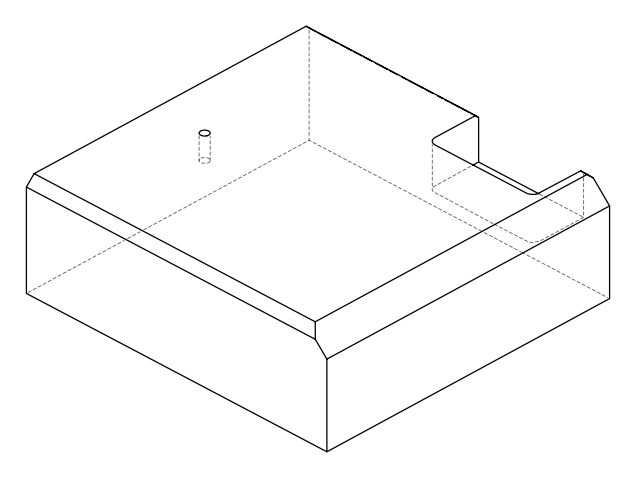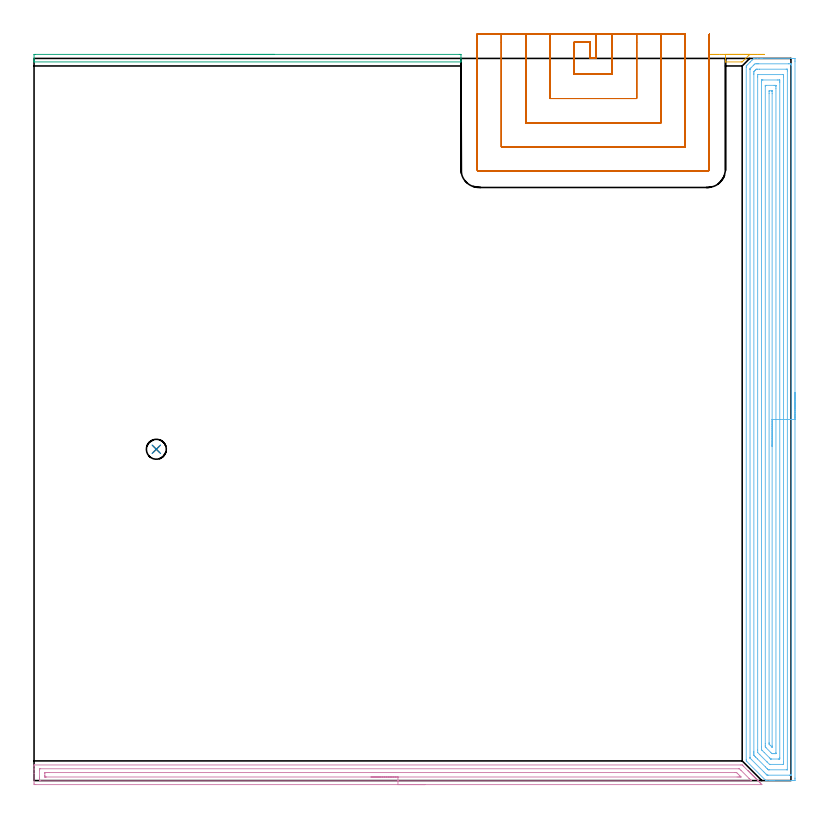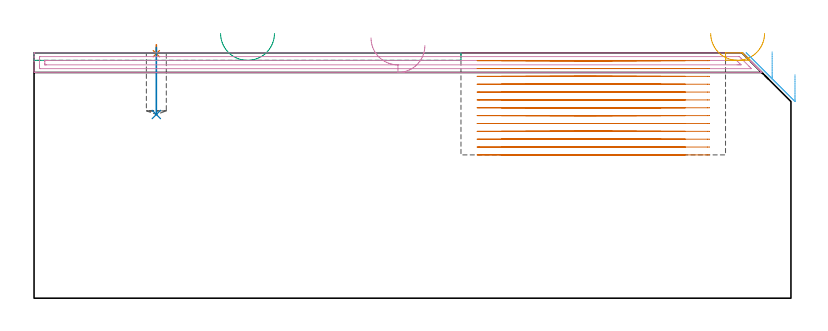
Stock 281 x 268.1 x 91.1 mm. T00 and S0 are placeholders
(PLAN: 7 operations, 3 tool changes, 50.4 min)
(1 SPOT_DRILL | STEP1POCKET | NXT0321_9005460120000 | 0.03 min | 0 mm3)
(2 DRILL_BLIND_HOLE_INTO_CENTER | STEP1POCKET | NXT0301_045 | 0.1 min | 942 mm3)
(3 AREA_MILL | FG_CHAMFER_SURFACE | UGT0205_001 | 1.43 min | 631 mm3)
(4 AREA_MILL_1 | FG_CHAMFER_SURFACE_1 | UGT0205_001 | 6.6 min | 7325 mm3)
(5 AREA_MILL_2 | FG_CHAMFER_SURFACE_2 | UGT0205_001 | 0.22 min | 48 mm3)
(6 AREA_MILL_3 | FG_CHAMFER_SURFACE_3 | UGT0205_001 | 15.18 min | 43656 mm3)
(7 MILL_SLOT | SLOT_PARTIAL_RECTANGULAR | NXT0201_011 | Follow Part, ap 3, ae 75% | 26.86 min | 177548 mm3)
(TOOL NXT0321_9005460120000 | NC Spot Drill, 142deg, 12mm, Carbide, Uncoated | D12 PA142 FL30 Z2)
(TOOL NXT0301_045 | Carbide Drill 7.4mm [860.1-0740-022A1-MM 2214] | D7.4 PA140 FL41 Z2)
(TOOL UGT0205_001 | Chamfer Mill 20 x 3 x 45 deg. | D20 FL50 Z2)
(TOOL NXT0201_011 | ENDMILL 12mm [2P460-1200-NA 1630] | D12 FL38 Z6)
(OP 1 SPOT_DRILL)
G17 G21 G94 G90
T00 M6
G54
G17 G0 G90 X45.4 Y123. S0 M3
G43 Z101.1 H0
G94 G81 G98 Z90.781 F250. R94.1
G80
M5
M2
(OP 2 DRILL_BLIND_HOLE_INTO_CENTER)
G17 G21 G94 G90
T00 M6
G54
G17 G0 G90 X45.4 Y123. S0 M3
G43 Z101.1 H1
G94 G81 G98 Z68.2 F250. R93.1
G80
M5
M2
(OP 3 AREA_MILL)
G17 G21 G94 G90
T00 M6
G54
G17 G0 G90 X69.25 Y269.6 S1061 M3
G43 Z101.1 H0
Z98.3
G94 G1 X69.288 Z97.428 F250.
X69.402 Z96.564
X69.591 Z95.712
X69.853 Z94.88
X70.187 Z94.074
X70.59 Z93.3
X71.059 Z92.564
X71.59 Z91.872
X72.179 Z91.229
X72.822 Z90.64
X73.514 Z90.108
X74.25 Z89.64
X75.024 Z89.237
X75.83 Z88.903
X76.662 Z88.641
X77.514 Z88.452
X78.378 Z88.338
X79.25 Z88.3
X157.88
X158.068 Y269.598 Z88.302
X158.498 Y269.591 Z88.305
X158.5 Y269.43 Z88.467
Y268.2 Z89.695
Y267.512 Z90.388
Y267.199 Z90.7
X158.493 Y266.827 Z91.065
X158.49 Y266.803 Z91.088
X158.326 Y266.8 Z91.1
X0.174
X0.01 Y266.803 Z91.088
X0.007 Y266.827 Z91.065
X0. Y267.2 Z90.7
Y267.511 Z90.388
Y268.2 Z89.695
Y269.43 Z88.467
X0.002 Y269.591 Z88.305
X0.433 Y269.6 Z88.3
X79.25
X80.122 Z88.338
X80.987 Z88.452
X81.838 Z88.641
X82.67 Z88.903
X83.476 Z89.237
X84.25 Z89.64
X84.986 Z90.108
X85.678 Z90.64
X86.321 Z91.229
X86.91 Z91.872
X87.442 Z92.564
X87.91 Z93.3
X88.313 Z94.074
X88.647 Z94.88
X88.909 Z95.712
X89.098 Z96.564
X89.212 Z97.428
X89.25 Z98.3
G0 Z101.1
M5
M2
(OP 4 AREA_MILL_1)
G17 G21 G94 G90
T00 M6
G54
G17 G0 G90 X145.1 Y-1.5 S1061 M3
G43 Z101.1 H0
Z93.8
G94 G1 X145.062 Z92.928 F250.
X144.948 Z92.064
X144.759 Z91.212
X144.497 Z90.38
X144.163 Z89.574
X143.76 Z88.8
X143.292 Z88.064
X142.76 Z87.372
X142.171 Z86.729
X141.528 Z86.14
X140.836 Z85.609
X140.1 Z85.14
X139.326 Z84.737
X138.52 Z84.403
X137.688 Z84.141
X136.836 Z83.952
X135.972 Z83.838
X135.1 Z83.8
X0.621 Y-1.499 Z83.801
X0.081 Y-1.494 Z83.804
X0.008 Y-1.492 Z83.806
X0. Y-0.958 Z84.339
Y2.594 Z87.889
Y4.024 Z89.32
Y4.37 Z89.665
Y5.378 Z90.677
X0.008 Y5.763 Z91.055
X0.01 Y5.797 Z91.088
X0.174 Y5.8 Z91.1
X262.431
X262.895 Y5.799 Z91.086
X262.982 Y5.719 Z91.016
X262.999 Y5.702 Z91.
X263.324 Y5.377 Z90.675
X263.444 Y5.258 Z90.554
X264.924 Y3.778 Z89.074
X265.03 Y3.671 Z88.97
X265.111 Y3.589 Z88.888
X265.22 Y3.482 Z88.778
X265.324 Y3.376 Z88.676
X265.409 Y3.291 Z88.591
X265.516 Y3.186 Z88.482
X265.618 Y3.082 Z88.382
X265.707 Y2.993 Z88.293
X265.812 Y2.89 Z88.186
X265.912 Y2.788 Z88.088
X266.005 Y2.695 Z87.995
X266.108 Y2.594 Z87.89
X266.206 Y2.494 Z87.793
X266.303 Y2.397 Z87.697
X266.404 Y2.298 Z87.594
X266.5 Y2.2 Z87.499
X266.601 Y2.1 Z87.399
X266.7 Y2.002 Z87.298
X266.795 Y1.906 Z87.205
X266.898 Y1.802 Z87.101
X266.996 Y1.706 Z87.002
X267.089 Y1.611 Z86.911
X267.196 Y1.504 Z86.803
X267.292 Y1.41 Z86.706
X267.383 Y1.317 Z86.617
X267.494 Y1.206 Z86.505
X267.588 Y1.114 Z86.41
X267.677 Y1.023 Z86.323
X267.792 Y0.908 Z86.208
X267.884 Y0.818 Z86.114
X267.971 Y0.729 Z86.028
X268.09 Y0.61 Z85.91
X268.18 Y0.522 Z85.818
X268.265 Y0.435 Z85.734
X268.388 Y0.313 Z85.612
X268.476 Y0.226 Z85.522
X268.56 Y0.141 Z85.44
X268.686 Y0.015 Z85.314
X268.772 Y-0.07 Z85.226
X268.854 Y-0.153 Z85.146
X268.983 Y-0.283 Z85.016
X269.068 Y-0.366 Z84.93
X269.148 Y-0.448 Z84.852
X269.281 Y-0.581 Z84.718
X269.364 Y-0.662 Z84.634
X269.442 Y-0.742 Z84.557
X269.579 Y-0.879 Z84.42
X269.66 Y-0.958 Z84.338
X269.888 Y-1.188 Z84.112
X270.102 Y-1.402 Z83.897
X270.175 Y-1.478 Z83.821
X270.183 Y-1.495 Z83.804
X270.175 Y-1.499 Z83.799
X135.1 Y-1.5 Z83.8
Y-0.086 Z85.214
X2.408 Y-0.085 Z85.215
X2.01 Y-0.07 Z85.23
X2.002 Y0.334 Z85.634
X2. Y0.818 Z86.118
Y1.223 Z86.523
X2.002 Y3.886 Z89.186
X2.01 Y4.37 Z89.67
X2.392 Y4.385 Z89.685
X2.408 Y4.386 Z89.686
X261.537 Y4.385 Z89.685
X261.868 Y4.37 Z89.67
X262.431 Y3.818 Z89.118
X265.432 Y0.818 Z86.118
X266.005 Y0.243 Z85.543
X266.308 Y-0.07 Z85.23
X266.02 Y-0.085 Z85.215
X266.005
X135.1 Y-0.086 Z85.214
Y1.328 Z86.628
X4.575 Y1.329 Z86.629
X4.195 Y1.33 Z86.63
X4.069 Y1.333 Z86.633
X4.025 Y1.335 Z86.635
X4.01 Y1.341 Z86.641
X4.007 Y1.383 Z86.683
X4.003 Y1.512 Z86.812
X4.001 Y1.706 Z87.006
X4. Y1.9 Z87.2
X4.002 Y2.594 Z87.894
X4.004 Y2.783 Z88.083
X4.015 Y2.965 Z88.265
X4.195 Y2.967 Z88.267
X4.71 Y2.97 Z88.27
X5.089 Y2.971 Z88.271
X5.602 Y2.972 Z88.272
X260.264 Y2.971 Z88.271
X260.644 Y2.969 Z88.269
X260.77 Y2.967 Z88.267
X260.812 Y2.965 Z88.265
X260.848 Y2.94 Z88.24
X260.921 Y2.872 Z88.172
X261.205 Y2.594 Z87.894
X261.537 Y2.263 Z87.563
X262.093 Y1.706 Z87.006
X262.431 Y1.363 Z86.663
X262.449 Y1.335 Z86.635
X262.431 Y1.334 Z86.634
X261.916 Y1.33 Z86.63
X261.537 Y1.329 Z86.629
X261.024
X135.1 Y1.328 Z86.628
X134.228 Z86.667
X133.364 Z86.78
X132.512 Z86.969
X131.68 Z87.232
X130.874 Z87.565
X130.1 Z87.968
X129.364 Z88.437
X128.672 Z88.968
X128.029 Z89.557
X127.44 Z90.201
X126.908 Z90.893
X126.44 Z91.628
X126.037 Z92.402
X125.703 Z93.208
X125.441 Z94.04
X125.252 Z94.892
X125.138 Z95.757
X125.1 Z96.628
G0 Z101.1
M5
M2
(OP 5 AREA_MILL_2)
G17 G21 G94 G90
T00 M6
G54
G17 G0 G90 X251.2 Y269.6 S1061 M3
G43 Z101.1 H0
Z98.3
G94 G1 X251.238 Z97.429 F250.
X251.352 Z96.564
X251.541 Z95.712
X251.803 Z94.88
X252.137 Z94.074
X252.54 Z93.3
X253.009 Z92.564
X253.54 Z91.872
X254.129 Z91.229
X254.772 Z90.64
X255.464 Z90.109
X256.2 Z89.64
X256.974 Z89.237
X257.78 Z88.903
X258.612 Z88.641
X259.464 Z88.452
X260.329 Z88.338
X261.2 Z88.3
X265.529 Y269.599
X265.682 Y269.592 Z88.304
X265.625 Y269.529 Z88.368
X265.482 Y269.382 Z88.517
X265.188 Y269.088 Z88.812
X263.413 Y267.313 Z90.587
X263.014 Y266.914 Z90.983
X262.903 Y266.805 Z91.091
X262.529 Y266.8 Z91.1
X256.771
X256.71 Y266.805 Z91.093
X256.7 Y266.964 Z90.934
X256.701 Y269.592 Z88.306
X256.771 Y269.6 Z88.3
X261.2
X262.072 Z88.338
X262.937 Z88.452
X263.788 Z88.641
X264.62 Z88.903
X265.426 Z89.237
X266.2 Z89.64
X266.936 Z90.108
X267.628 Z90.64
X268.271 Z91.229
X268.861 Z91.872
X269.392 Z92.564
X269.86 Z93.3
X270.263 Z94.074
X270.597 Z94.88
X270.859 Z95.712
X271.048 Z96.563
X271.162 Z97.428
X271.2 Z98.3
G0 Z101.1
M5
M2
(OP 6 AREA_MILL_3)
G17 G21 G94 G90
T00 M6
G54
G17 G0 G90 X282.5 Y144.05 S1061 M3
G43 Z101.1 H0
Z83.
G94 G1 Y144.012 Z82.128 F250.
Y143.898 Z81.264
Y143.709 Z80.412
Y143.447 Z79.58
Y143.113 Z78.774
Y142.71 Z78.
Y142.242 Z77.264
Y141.71 Z76.572
Y141.121 Z75.929
Y140.478 Z75.34
Y139.786 Z74.808
Y139.05 Z74.34
Y138.276 Z73.937
Y137.47 Z73.603
Y136.638 Z73.341
Y135.786 Z73.152
Y134.922 Z73.038
Y134.05 Z73.
Y0.914
X282.499 Y0.607 Z73.001
X282.493 Y0.028 Z73.004
X282.492 Y0.007 Z73.006
X281.915 Y0.003 Z73.583
X281.308 Y0. Z74.189
X274.787 Z80.707
X274.217 Z81.28
X273.896 Z81.601
X273.326 Z82.17
X273.004 Z82.49
X271.989 Z83.511
X271.697 Y0.01 Z83.801
X271.668 Y0.036 Z83.83
X271.538 Y0.161 Z83.96
X271.506 Y0.193 Z83.993
X264.575 Y7.125 Z90.924
X264.461 Y7.24 Z91.038
X264.407 Y7.299 Z91.092
X264.4 Y7.748 Z91.1
Y264.815
X264.407 Y265.3 Z91.093
X264.43 Y265.33 Z91.07
X264.807 Y265.707 Z90.692
X264.985 Y265.887 Z90.512
X265.7 Y266.6 Z89.8
X265.876 Y266.778 Z89.621
X266.592 Y267.493 Z88.907
X266.767 Y267.669 Z88.73
X267.136 Y268.036 Z88.364
X267.188 Y268.088 Z88.31
X267.203 Y268.097 Z88.296
X267.213 Y268.1 Z88.287
X268.549 Z86.945
X269.762 Z85.735
X270.331 Z85.163
X281.309 Z74.189
X281.915 Y268.097 Z73.583
X282.492 Y268.093 Z73.006
X282.493 Y268.072 Z73.004
X282.498 Y267.493 Z73.002
X282.5 Y266.906 Z73.
Y134.05
X281.086 Z74.414
Y2.268
X281.084 Y2.144 Z74.416
X281.081 Y2.061 Z74.419
X281.078 Y2.008 Z74.422
X281.071 Y2.007 Z74.429
X281.024 Y2.004 Z74.476
X280.524 Y2. Z74.976
X272.505 Z82.995
X272.309 Y2.003 Z83.191
X272.212 Y2.006 Z83.288
X272.164 Y2.01 Z83.336
X272.113 Y2.047 Z83.387
X271.76 Y2.393 Z83.74
X271.222 Y2.927 Z84.278
X270.864 Y3.285 Z84.636
X266.402 Y7.748 Z89.098
X265.876 Y8.276 Z89.624
X265.834 Y8.324 Z89.666
X265.826 Y8.335 Z89.674
X265.821 Y8.372 Z89.679
X265.817 Y8.454 Z89.683
X265.815 Y8.578 Z89.685
X265.814 Y8.641 Z89.686
Y263.984
X265.815 Y264.047 Z89.685
X265.818 Y264.171 Z89.682
X265.821 Y264.25 Z89.679
X265.837 Y264.275 Z89.663
X265.876 Y264.32 Z89.624
X266.121 Y264.57 Z89.379
X267.012 Y265.462 Z88.488
X267.259 Y265.707 Z88.241
X267.462 Y265.904 Z88.038
X267.658 Y266.09 Z87.842
X268.16 Y266.098 Z87.34
X268.549 Y266.099 Z86.951
X269.049 Y266.1 Z86.451
X280.133 Z75.367
X280.633 Y266.099 Z74.867
X281.024 Y266.092 Z74.476
X281.073 Y266.09 Z74.427
X281.081 Y265.894 Z74.419
X281.084 Y265.77 Z74.416
X281.085 Y265.707 Z74.415
X281.086 Y265.645 Z74.414
Y134.05
X279.672 Z75.828
X279.671 Y4.178 Z75.829
X279.67 Y4.07 Z75.83
X279.667 Y4.018 Z75.833
X279.666 Y4.012 Z75.834
X279.647 Y4.008 Z75.853
X279.596 Y4.004 Z75.904
X279.419 Y4. Z76.081
X273.004 Z82.496
X272.827 Y4.002 Z82.673
X272.709 Y4.005 Z82.791
X272.616 Y4.01 Z82.884
X272.571 Y4.04 Z82.929
X272.425 Y4.178 Z83.075
X272.113 Y4.486 Z83.387
X271.529 Y5.07 Z83.971
X268.549 Y8.05 Z86.951
X267.959 Y8.641 Z87.541
X267.658 Y8.945 Z87.842
X267.367 Y9.245 Z88.133
X267.235 Y9.395 Z88.265
X267.234 Y9.533 Z88.266
X267.23 Y9.963 Z88.27
X267.229 Y10.426 Z88.271
Y10.857
Y262.137
X267.231 Y262.565 Z88.269
X267.236 Y263.03 Z88.264
X267.246 Y263.235 Z88.254
X267.348 Y263.341 Z88.152
X267.658 Y263.658 Z87.842
X267.79 Y263.79 Z87.71
X267.923 Y263.922 Z87.577
X268.05 Y264.042 Z87.45
X268.095 Y264.084 Z87.405
X268.195 Y264.09 Z87.305
X268.374 Y264.098 Z87.126
X268.549 Y264.099 Z86.951
X269.263 Y264.1 Z86.237
X279.242 Z76.258
X279.419 Y264.098 Z76.081
X279.537 Y264.095 Z75.963
X279.631 Y264.09 Z75.869
X279.665 Y264.082 Z75.835
X279.666 Y264.065 Z75.834
X279.669 Y263.922 Z75.831
X279.671 Y263.492 Z75.829
X279.672 Y134.05 Z75.828
X278.257 Z77.243
Y6.856
X278.253 Y6.061 Z77.247
X278.251 Y6.013 Z77.249
X278.206 Y6.008 Z77.294
X278.1 Y6.003 Z77.4
X277.887 Y6.001 Z77.613
X273.432 Y6. Z82.068
X273.218 Y6.002 Z82.282
X273.111 Y6.006 Z82.389
X273.06 Y6.01 Z82.44
X273.004 Y6.056 Z82.496
X272.193 Y6.856 Z83.307
X272.113 Y6.935 Z83.387
X269.44 Y9.61 Z86.06
X268.65 Y10.426 Z86.85
X268.643 Y11.224 Z86.857
Y11.318
Y261.244
X268.647 Y262.039 Z86.853
X268.649 Y262.087 Z86.851
X268.694 Y262.092 Z86.806
X268.8 Y262.097 Z86.7
X269.013 Y262.099 Z86.487
X277.903 Z77.597
X278.106 Y262.097 Z77.394
X278.207 Y262.093 Z77.293
X278.25 Y262.09 Z77.25
X278.252 Y262.054 Z77.248
X278.257 Y261.338 Z77.243
Y261.244
Y134.05
X276.843 Z78.657
Y8.641
X276.842 Y8.367 Z78.658
X276.838 Y8.091 Z78.662
X276.836 Y8.02 Z78.664
X276.807 Y8.01 Z78.693
X276.728 Y8.006 Z78.772
X276.569 Y8.002 Z78.931
X276.317 Y8. Z79.183
X273.644 Z81.856
X273.564 Y8.002 Z81.936
X273.525 Y8.006 Z81.975
X273.507 Y8.01 Z81.993
X273.447 Y8.063 Z82.053
X273.152 Y8.349 Z82.348
X273.004 Y8.494 Z82.496
X271.072 Y10.426 Z84.428
X270.331 Y11.171 Z85.169
X270.189 Y11.318 Z85.311
X270.064 Y11.461 Z85.436
X270.061 Y11.589 Z85.439
X270.058 Y12.211 Z85.442
X270.057 Y12.486 Z85.443
Y259.459
X270.058 Y259.733 Z85.442
X270.062 Y260.009 Z85.438
X270.064 Y260.08 Z85.436
X270.093 Y260.09 Z85.407
X270.172 Y260.094 Z85.328
X270.331 Y260.098 Z85.169
X270.583 Y260.1 Z84.917
X275.929 Z79.571
X276.569 Y260.098 Z78.931
X276.825 Y260.095 Z78.675
X276.837 Y260.085 Z78.663
X276.839 Y260.08 Z78.661
X276.842 Y259.459 Z78.658
X276.843 Y259.184 Z78.657
Y134.05
X275.429 Z80.071
X275.428 Y10.426 Z80.072
X275.426 Y10.104 Z80.074
X275.424 Y10.025 Z80.076
X275.423 Y10.013 Z80.077
X275.404 Y10.009 Z80.096
X275.353 Y10.004 Z80.147
X275.211 Y10.001 Z80.289
X274.787 Y10. Z80.713
X274.32 Z81.18
X274.108 Y10.003 Z81.392
X274.002 Y10.007 Z81.498
X273.951 Y10.01 Z81.549
X273.896 Y10.061 Z81.604
X273.523 Y10.426 Z81.977
X271.738 Y12.211 Z83.762
X271.612 Y12.341 Z83.888
X271.514 Y12.445 Z83.986
X271.478 Y12.497 Z84.022
X271.477 Y12.533 Z84.023
X271.472 Y12.853 Z84.028
Y13.104
X271.471 Y13.747 Z84.029
X271.472 Y257.674 Z84.028
X271.474 Y257.996 Z84.026
X271.476 Y258.075 Z84.024
X271.477 Y258.087 Z84.023
X271.496 Y258.091 Z84.004
X271.547 Y258.096 Z83.953
X271.689 Y258.099 Z83.811
X274.787 Y258.1 Z80.713
X275.255 Y258.098 Z80.245
X275.394 Y258.091 Z80.106
X275.422 Y258.089 Z80.078
X275.424 Y258.04 Z80.076
X275.427 Y257.925 Z80.073
X275.428 Y257.674 Z80.072
X275.429 Y257.031 Z80.071
Y134.05
X274.015 Z81.485
X274.014 Y12.865 Z81.486
X274.011 Y12.626 Z81.489
X274.008 Y12.468 Z81.492
X274.001 Y12.406 Z81.499
X273.984 Y12.422 Z81.516
X273.896 Y12.506 Z81.604
X273.294 Y13.104 Z82.206
X273.004 Y13.396 Z82.496
X272.932 Y13.473 Z82.568
X272.898 Y13.51 Z82.602
X272.892 Y13.639 Z82.608
X272.887 Y13.877 Z82.613
X272.886 Y13.996 Z82.614
Y255.115
X272.89 Y255.889 Z82.61
X272.892 Y256.002 Z82.608
X272.905 Y256.09 Z82.595
X273.004 Y256.092 Z82.496
X273.687 Y256.098 Z81.813
X273.896 Y256.094 Z81.604
X273.965 Y256.09 Z81.535
X274.008 Y256.079 Z81.492
X274.011 Y256.008 Z81.49
X274.013 Y255.889 Z81.487
X274.014 Y255.77 Z81.486
X274.015 Y254.996 Z81.485
Y134.05
Y133.178 Z81.523
Y132.314 Z81.637
Y131.462 Z81.826
Y130.63 Z82.088
Y129.824 Z82.422
Y129.05 Z82.825
Y128.314 Z83.294
Y127.622 Z83.825
Y126.979 Z84.414
Y126.39 Z85.057
Y125.858 Z85.75
Y125.39 Z86.485
Y124.987 Z87.259
Y124.653 Z88.065
Y124.391 Z88.897
Y124.202 Z89.749
Y124.088 Z90.614
Y124.05 Z91.485
G0 Z101.1
M5
M2
(OP 7 MILL_SLOT)
G17 G21 G94 G90
T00 M6
G54
G17 G0 G90 X208.7 Y277.1 S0 M3
G43 Z101.1 H1
Z88.185
G94 G1 Y274.1 F250.
Y268.2 F500.
X206.5
Y274.1
X200.5
Y262.2
X214.7
Y274.1
Y277.1 F250.
X191.5
Y274.1
Y253.2 F500.
X223.7
Y274.1
Y277.1 F250.
X182.5
Y274.1
Y244.2 F500.
X232.7
Y274.1
Y277.1 F250.
X173.5
Y274.1
Y235.2 F500.
X241.7
Y274.1
Y277.1 F250.
X164.5
Y274.1
Y226.9 F500.
G3 X165.2 Y226.2 R0.7
G1 X250.
G3 X250.7 Y226.9 R0.7
G1 Y274.1
Y277.1 F250.
G0 X208.7 Z85.269
G1 Y274.1
Y268.2 F500.
X206.5
Y274.1
X200.5
Y262.2
X214.7
Y274.1
Y277.1 F250.
X191.5
Y274.1
Y253.2 F500.
X223.7
Y274.1
Y277.1 F250.
X182.5
Y274.1
Y244.2 F500.
X232.7
Y274.1
Y277.1 F250.
X173.5
Y274.1
Y235.2 F500.
X241.7
Y274.1
Y277.1 F250.
X164.5
Y274.1
Y226.9 F500.
G3 X165.2 Y226.2 R0.7
G1 X250.
G3 X250.7 Y226.9 R0.7
G1 Y274.1
Y277.1 F250.
G0 X208.7 Z82.354
G1 Y274.1
Y268.2 F500.
X206.5
Y274.1
X200.5
Y262.2
X214.7
Y274.1
Y277.1 F250.
X191.5
Y274.1
Y253.2 F500.
X223.7
Y274.1
Y277.1 F250.
X182.5
Y274.1
Y244.2 F500.
X232.7
Y274.1
Y277.1 F250.
X173.5
Y274.1
Y235.2 F500.
X241.7
Y274.1
Y277.1 F250.
X164.5
Y274.1
Y226.9 F500.
G3 X165.2 Y226.2 R0.7
G1 X250.
G3 X250.7 Y226.9 R0.7
G1 Y274.1
Y277.1 F250.
G0 X208.7 Z79.438
G1 Y274.1
Y268.2 F500.
X206.5
Y274.1
X200.5
Y262.2
X214.7
Y274.1
Y277.1 F250.
X191.5
Y274.1
Y253.2 F500.
X223.7
Y274.1
Y277.1 F250.
X182.5
Y274.1
Y244.2 F500.
X232.7
Y274.1
Y277.1 F250.
X173.5
Y274.1
Y235.2 F500.
X241.7
Y274.1
Y277.1 F250.
X164.5
Y274.1
Y226.9 F500.
G3 X165.2 Y226.2 R0.7
G1 X250.
G3 X250.7 Y226.9 R0.7
G1 Y274.1
Y277.1 F250.
G0 X208.7 Z76.523
G1 Y274.1
Y268.2 F500.
X206.5
Y274.1
X200.5
Y262.2
X214.7
Y274.1
Y277.1 F250.
X191.5
Y274.1
Y253.2 F500.
X223.7
Y274.1
Y277.1 F250.
X182.5
Y274.1
Y244.2 F500.
X232.7
Y274.1
Y277.1 F250.
X173.5
Y274.1
Y235.2 F500.
X241.7
Y274.1
Y277.1 F250.
X164.5
Y274.1
Y226.9 F500.
G3 X165.2 Y226.2 R0.7
G1 X250.
G3 X250.7 Y226.9 R0.7
G1 Y274.1
Y277.1 F250.
G0 X208.7 Z73.608
G1 Y274.1
Y268.2 F500.
X206.5
Y274.1
X200.5
Y262.2
X214.7
Y274.1
Y277.1 F250.
X191.5
Y274.1
Y253.2 F500.
X223.7
Y274.1
Y277.1 F250.
X182.5
Y274.1
Y244.2 F500.
X232.7
Y274.1
Y277.1 F250.
X173.5
Y274.1
Y235.2 F500.
X241.7
Y274.1
Y277.1 F250.
X164.5
Y274.1
Y226.9 F500.
G3 X165.2 Y226.2 R0.7
G1 X250.
G3 X250.7 Y226.9 R0.7
G1 Y274.1
Y277.1 F250.
G0 X208.7 Z70.692
G1 Y274.1
Y268.2 F500.
X206.5
Y274.1
X200.5
Y262.2
X214.7
Y274.1
Y277.1 F250.
X191.5
Y274.1
Y253.2 F500.
X223.7
Y274.1
Y277.1 F250.
X182.5
Y274.1
Y244.2 F500.
X232.7
Y274.1
Y277.1 F250.
X173.5
Y274.1
Y235.2 F500.
X241.7
Y274.1
Y277.1 F250.
X164.5
Y274.1
Y226.9 F500.
G3 X165.2 Y226.2 R0.7
G1 X250.
G3 X250.7 Y226.9 R0.7
G1 Y274.1
Y277.1 F250.
G0 X208.7 Z67.777
G1 Y274.1
Y268.2 F500.
X206.5
Y274.1
X200.5
Y262.2
X214.7
Y274.1
Y277.1 F250.
X191.5
Y274.1
Y253.2 F500.
X223.7
Y274.1
Y277.1 F250.
X182.5
Y274.1
Y244.2 F500.
X232.7
Y274.1
Y277.1 F250.
X173.5
Y274.1
Y235.2 F500.
X241.7
Y274.1
Y277.1 F250.
X164.5
Y274.1
Y226.9 F500.
G3 X165.2 Y226.2 R0.7
G1 X250.
G3 X250.7 Y226.9 R0.7
G1 Y274.1
Y277.1 F250.
G0 X208.7 Z64.862
G1 Y274.1
Y268.2 F500.
X206.5
Y274.1
X200.5
Y262.2
X214.7
Y274.1
Y277.1 F250.
X191.5
Y274.1
Y253.2 F500.
X223.7
Y274.1
Y277.1 F250.
X182.5
Y274.1
Y244.2 F500.
X232.7
Y274.1
Y277.1 F250.
X173.5
Y274.1
Y235.2 F500.
X241.7
Y274.1
Y277.1 F250.
X164.5
Y274.1
Y226.9 F500.
G3 X165.2 Y226.2 R0.7
G1 X250.
G3 X250.7 Y226.9 R0.7
G1 Y274.1
Y277.1 F250.
G0 X208.7 Z61.946
G1 Y274.1
Y268.2 F500.
X206.5
Y274.1
X200.5
Y262.2
X214.7
Y274.1
Y277.1 F250.
X191.5
Y274.1
Y253.2 F500.
X223.7
Y274.1
Y277.1 F250.
X182.5
Y274.1
Y244.2 F500.
X232.7
Y274.1
Y277.1 F250.
X173.5
Y274.1
Y235.2 F500.
X241.7
Y274.1
Y277.1 F250.
X164.5
Y274.1
Y226.9 F500.
G3 X165.2 Y226.2 R0.7
G1 X250.
G3 X250.7 Y226.9 R0.7
G1 Y274.1
Y277.1 F250.
G0 X208.7 Z59.031
G1 Y274.1
Y268.2 F500.
X206.5
Y274.1
X200.5
Y262.2
X214.7
Y274.1
Y277.1 F250.
X191.5
Y274.1
Y253.2 F500.
X223.7
Y274.1
Y277.1 F250.
X182.5
Y274.1
Y244.2 F500.
X232.7
Y274.1
Y277.1 F250.
X173.5
Y274.1
Y235.2 F500.
X241.7
Y274.1
Y277.1 F250.
X164.5
Y274.1
Y226.9 F500.
G3 X165.2 Y226.2 R0.7
G1 X250.
G3 X250.7 Y226.9 R0.7
G1 Y274.1
Y277.1 F250.
G0 X208.7 Z56.115
G1 Y274.1
Y268.2 F500.
X206.5
Y274.1
X200.5
Y262.2
X214.7
Y274.1
Y277.1 F250.
X191.5
Y274.1
Y253.2 F500.
X223.7
Y274.1
Y277.1 F250.
X182.5
Y274.1
Y244.2 F500.
X232.7
Y274.1
Y277.1 F250.
X173.5
Y274.1
Y235.2 F500.
X241.7
Y274.1
Y277.1 F250.
X164.5
Y274.1
Y226.9 F500.
G3 X165.2 Y226.2 R0.7
G1 X250.
G3 X250.7 Y226.9 R0.7
G1 Y274.1
Y277.1 F250.
G0 X208.7 Z53.2
G1 Y274.1
Y268.2 F500.
X206.5
Y274.1
X200.5
Y262.2
X214.7
Y274.1
Y277.1 F250.
X191.5
Y274.1
Y253.2 F500.
X223.7
Y274.1
Y277.1 F250.
X182.5
Y274.1
Y244.2 F500.
X232.7
Y274.1
Y277.1 F250.
X173.5
Y274.1
Y235.2 F500.
X241.7
Y274.1
Y277.1 F250.
X164.5
Y274.1
Y226.9 F500.
G3 X165.2 Y226.2 R0.7
G1 X250.
G3 X250.7 Y226.9 R0.7
G1 Y274.1
Y277.1 F250.
G0 Z101.1
M5
M2
